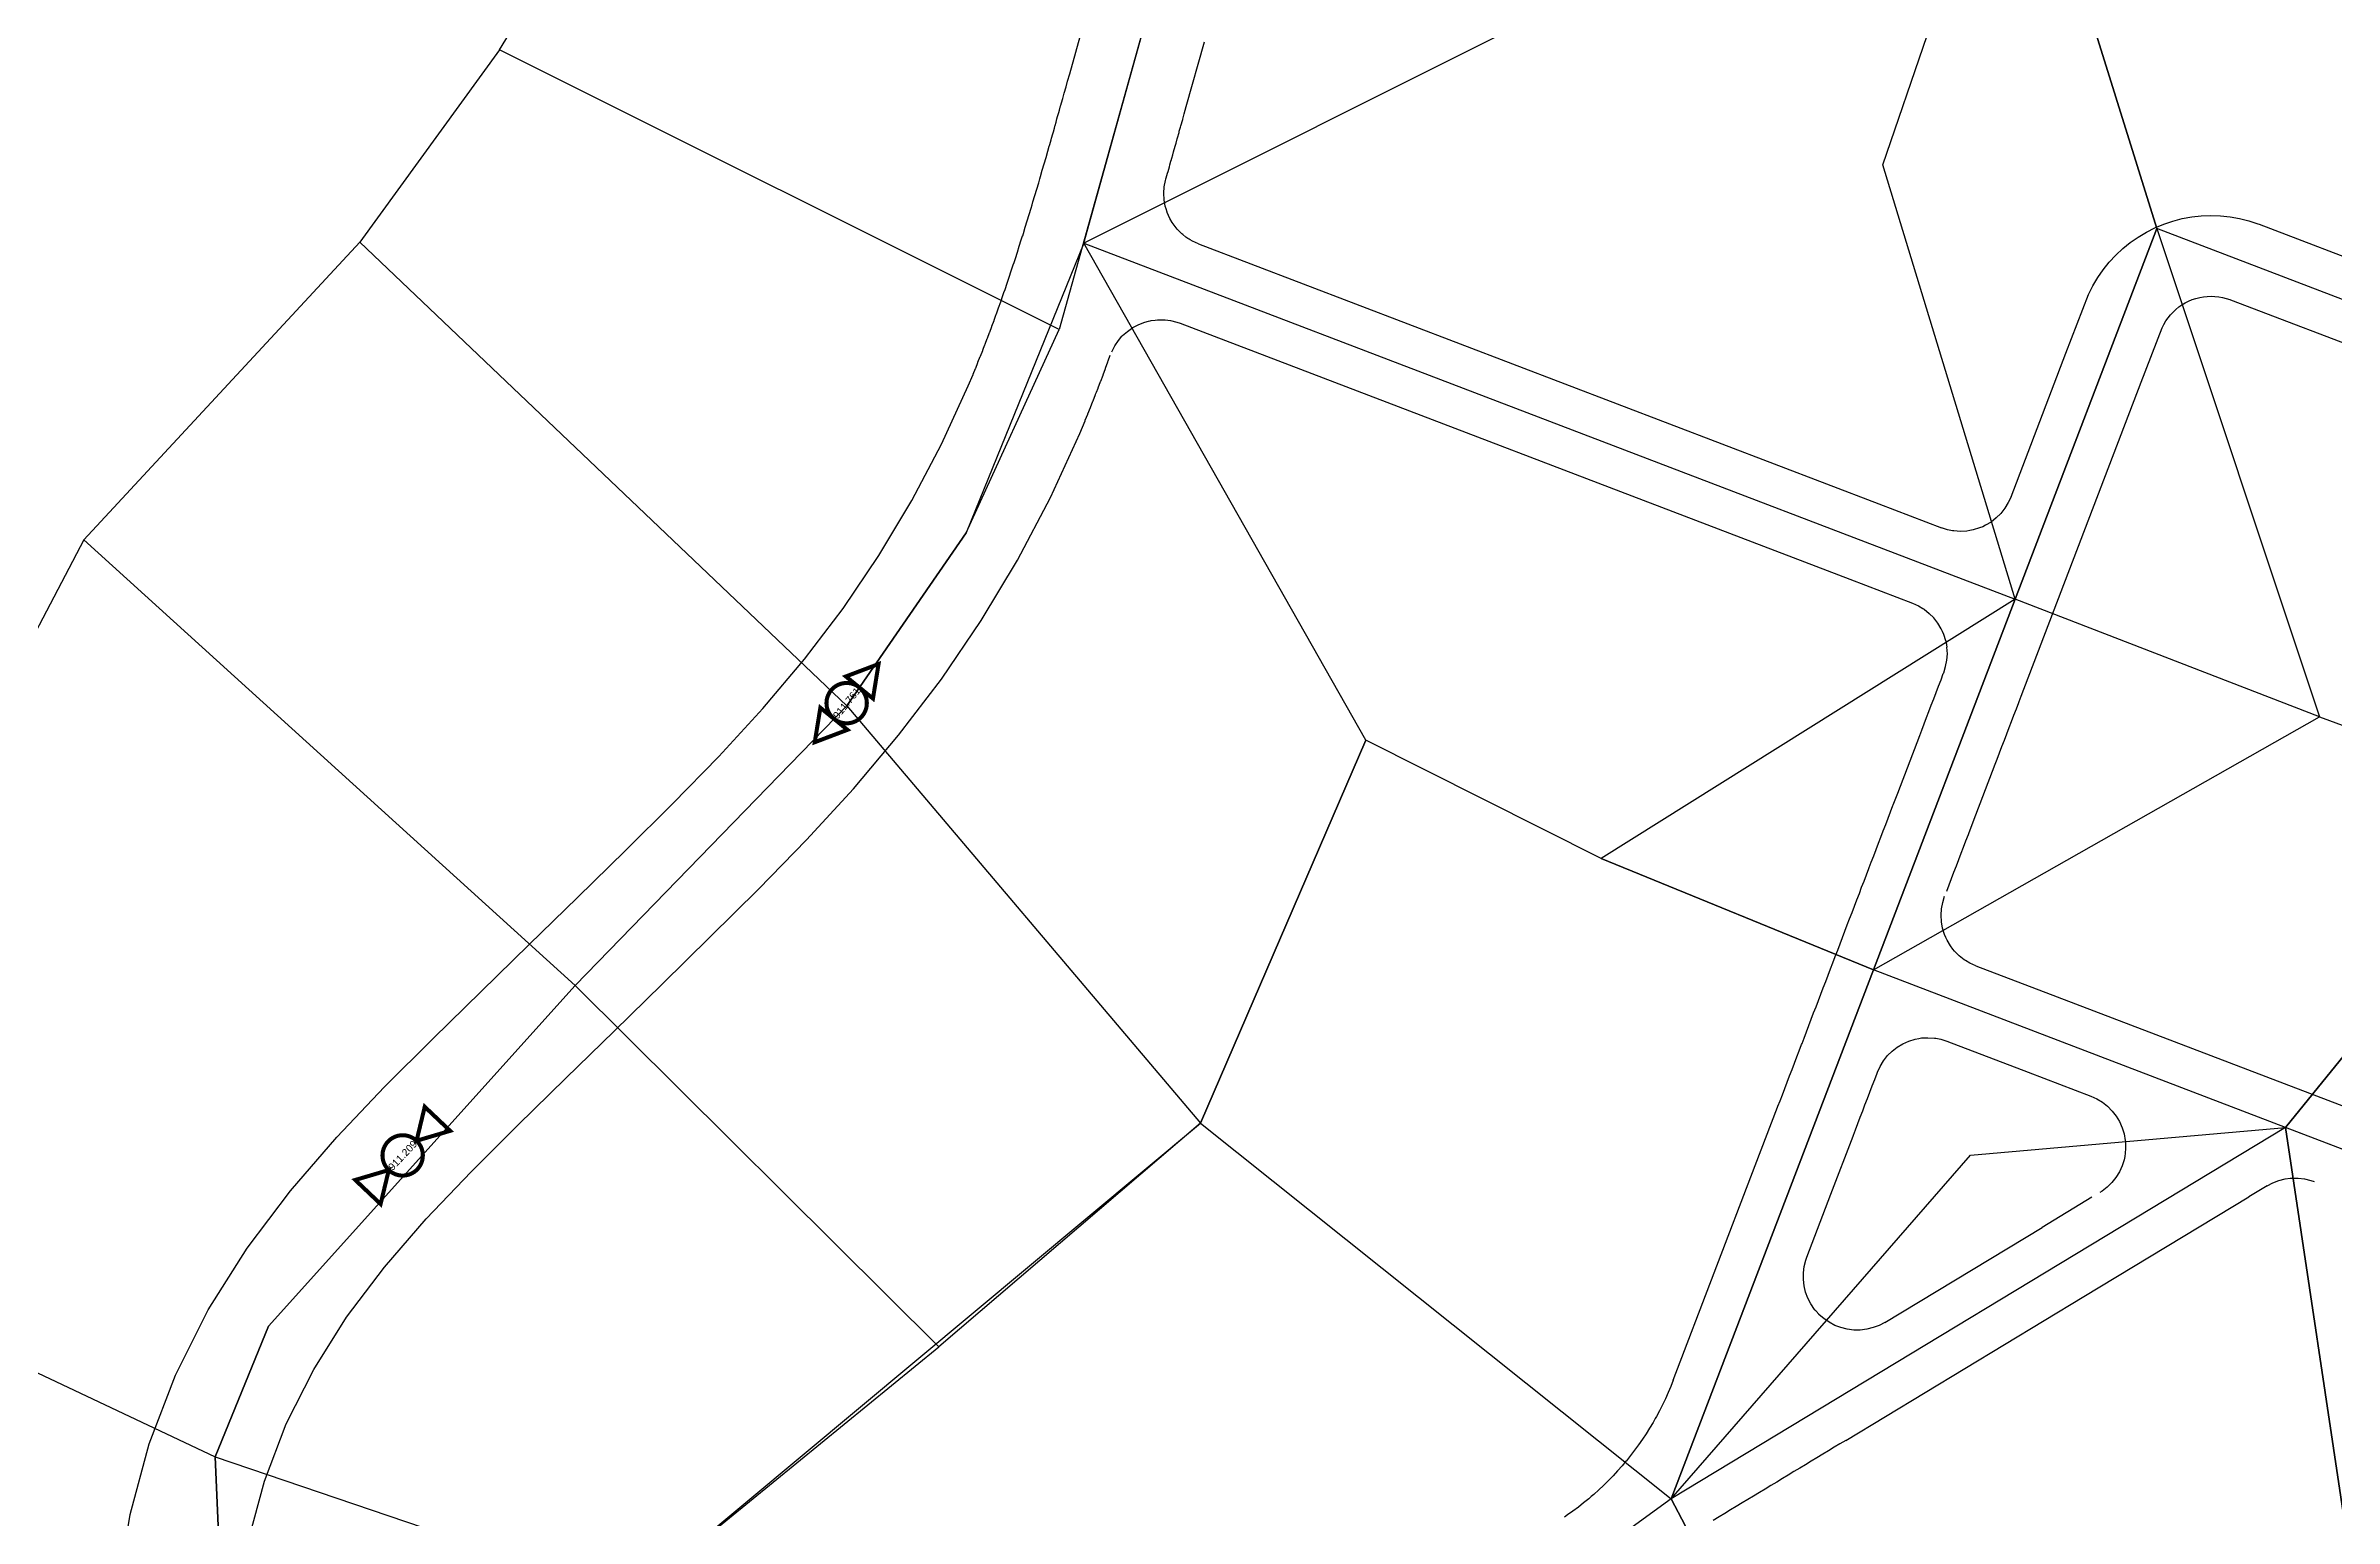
# Model space of a CAD drawing. Header units: metres. Extents: x 670141 to 672337, y 7191728 to 7192607.
# Drawn here: x 670386.5 to 670556.5, y 7191881.6 to 7191991.1 of the extents above; entities that cross this region are included whole.
import ezdxf
from ezdxf.enums import TextEntityAlignment as Align

# ---------------------------------------------------------------- set-up
doc = ezdxf.new("R2010")
doc.units = ezdxf.units.M
for name, color, linetype in [('D-AREA_CONTR', 150, 'Continuous'), ('G-ESTR_SARJETA', 136, 'Continuous'), ('pt_alto_baixo', 7, 'Continuous')]:
    doc.layers.add(name, color=color, linetype=linetype)
doc.styles.get("Standard").update_dxf_attribs({"font": 'arial.ttf'})

# ---------------------------------------------------------------- blocks, each defined once
blk = doc.blocks.new('20100813-SARJETAS')
at = {"layer": 'G-ESTR_SARJETA', "linetype": 'ByBlock'}
for p, q in [((670462.56, 7191988.99, 910.53), (670463.91, 7191993.81, 910.48)), ((670471.22, 7191986.56, 910.53), (670472.57, 7191991.37, 910.48)), ((670462.15, 7191987.55, 910.55), (670462.29, 7191988.02, 910.54)), ((670462.29, 7191988.02, 910.54), (670462.4, 7191988.44, 910.54)), ((670462.4, 7191988.44, 910.54), (670462.56, 7191988.99, 910.53)), ((670461.75, 7191986.11, 910.58), (670461.79, 7191986.27, 910.57)), ((670461.79, 7191986.27, 910.57), (670461.88, 7191986.59, 910.57)), ((670461.88, 7191986.59, 910.57), (670461.9, 7191986.66, 910.57)), ((670461.9, 7191986.66, 910.57), (670462.02, 7191987.07, 910.56)), ((670462.02, 7191987.07, 910.56), (670462.04, 7191987.15, 910.56)), ((670462.04, 7191987.15, 910.56), (670462.12, 7191987.44, 910.55)), ((670462.12, 7191987.44, 910.55), (670462.15, 7191987.55, 910.55)), ((670471.07, 7191986.01, 910.54), (670471.22, 7191986.56, 910.53)), ((670461.3, 7191984.52, 910.6), (670461.34, 7191984.67, 910.6)), ((670461.34, 7191984.67, 910.6), (670461.42, 7191984.94, 910.6)), ((670461.42, 7191984.94, 910.6), (670461.46, 7191985.07, 910.59)), ((670461.46, 7191985.08, 910.59), (670461.48, 7191985.15, 910.59)), ((670461.46, 7191985.07, 910.59), (670461.46, 7191985.08, 910.59)), ((670461.48, 7191985.15, 910.59), (670461.55, 7191985.39, 910.59)), ((670461.55, 7191985.39, 910.59), (670461.61, 7191985.63, 910.58)), ((670461.61, 7191985.63, 910.58), (670461.66, 7191985.8, 910.58)), ((670461.66, 7191985.8, 910.58), (670461.75, 7191986.11, 910.58)), ((670470.57, 7191984.22, 910.57), (670470.68, 7191984.63, 910.56)), ((670470.68, 7191984.63, 910.56), (670470.7, 7191984.71, 910.56)), ((670470.7, 7191984.71, 910.56), (670470.79, 7191985.01, 910.55)), ((670470.79, 7191985.01, 910.55), (670470.82, 7191985.11, 910.55)), ((670470.82, 7191985.11, 910.55), (670470.95, 7191985.59, 910.54)), ((670470.95, 7191985.6, 910.54), (670471.07, 7191986.01, 910.54)), ((670470.95, 7191985.59, 910.54), (670470.95, 7191985.6, 910.54)), ((670460.8, 7191982.77, 910.64), (670460.93, 7191983.24, 910.63)), ((670460.93, 7191983.24, 910.63), (670461.04, 7191983.61, 910.62)), ((670461.04, 7191983.61, 910.62), (670461.05, 7191983.65, 910.62)), ((670461.05, 7191983.65, 910.62), (670461.07, 7191983.72, 910.62)), ((670461.07, 7191983.72, 910.62), (670461.17, 7191984.07, 910.61)), ((670461.17, 7191984.07, 910.61), (670461.21, 7191984.19, 910.61)), ((670461.21, 7191984.19, 910.61), (670461.3, 7191984.52, 910.6)), ((670470.14, 7191982.7, 910.59), (670470.21, 7191982.95, 910.59)), ((670470.21, 7191982.95, 910.59), (670470.27, 7191983.18, 910.58)), ((670470.27, 7191983.18, 910.58), (670470.32, 7191983.36, 910.58)), ((670470.32, 7191983.36, 910.58), (670470.41, 7191983.67, 910.58)), ((670470.41, 7191983.67, 910.58), (670470.46, 7191983.83, 910.57)), ((670470.46, 7191983.83, 910.57), (670470.55, 7191984.15, 910.57)), ((670470.55, 7191984.15, 910.57), (670470.57, 7191984.22, 910.57)), ((670460.25, 7191980.87, 910.68), (670460.34, 7191981.18, 910.68)), ((670460.34, 7191981.18, 910.68), (670460.38, 7191981.34, 910.67)), ((670460.34, 7191981.18, 910.68), (670460.34, 7191981.18, 910.68)), ((670460.38, 7191981.34, 910.67), (670460.52, 7191981.82, 910.66)), ((670460.52, 7191981.82, 910.66), (670460.66, 7191982.29, 910.65)), ((670460.66, 7191982.29, 910.65), (670460.8, 7191982.77, 910.64)), ((670469.67, 7191981.06, 910.62), (670469.69, 7191981.14, 910.62)), ((670469.7, 7191981.18, 910.62), (670469.72, 7191981.25, 910.62)), ((670469.72, 7191981.25, 910.62), (670469.83, 7191981.6, 910.61)), ((670469.83, 7191981.6, 910.61), (670469.86, 7191981.73, 910.61)), ((670469.86, 7191981.73, 910.61), (670469.96, 7191982.06, 910.6)), ((670469.96, 7191982.06, 910.6), (670470, 7191982.22, 910.6)), ((670470, 7191982.22, 910.6), (670470.08, 7191982.48, 910.6)), ((670470.08, 7191982.48, 910.6), (670470.12, 7191982.62, 910.59)), ((670470.12, 7191982.63, 910.59), (670470.14, 7191982.7, 910.59)), ((670470.12, 7191982.62, 910.59), (670470.12, 7191982.63, 910.59)), ((670459.76, 7191979.25, 910.72), (670459.82, 7191979.46, 910.72)), ((670459.82, 7191979.46, 910.72), (670459.97, 7191979.93, 910.71)), ((670459.97, 7191979.93, 910.71), (670460.11, 7191980.4, 910.7)), ((670460.11, 7191980.4, 910.7), (670460.25, 7191980.87, 910.68)), ((670469.55, 7191980.1, 910.61), (670469.58, 7191980.58, 910.61)), ((670469.58, 7191979.62, 910.6), (670469.55, 7191980.1, 910.61)), ((670469.58, 7191980.58, 910.61), (670469.67, 7191981.06, 910.62)), ((670469.66, 7191979.14, 910.6), (670469.58, 7191979.62, 910.6)), ((670459.25, 7191977.58, 910.77), (670459.4, 7191978.05, 910.76)), ((670459.4, 7191978.05, 910.76), (670459.54, 7191978.52, 910.74)), ((670459.54, 7191978.52, 910.74), (670459.68, 7191978.99, 910.73)), ((670459.68, 7191978.99, 910.73), (670459.76, 7191979.25, 910.72)), ((670469.72, 7191978.94, 910.6), (670469.66, 7191979.14, 910.6)), ((670469.8, 7191978.69, 910.59), (670469.72, 7191978.94, 910.6)), ((670469.8, 7191978.68, 910.59), (670469.8, 7191978.69, 910.59)), ((670470, 7191978.23, 910.59), (670469.8, 7191978.68, 910.59)), ((670470.18, 7191977.92, 910.58), (670470, 7191978.23, 910.59)), ((670470.25, 7191977.82, 910.58), (670470.18, 7191977.92, 910.58)), ((670470.55, 7191977.44, 910.58), (670470.25, 7191977.82, 910.58)), ((670543.2, 7191977.54, 907.55), (670543.86, 7191977.81, 907.55)), ((670543.86, 7191977.81, 907.55), (670544.53, 7191978.04, 907.55)), ((670544.53, 7191978.04, 907.55), (670545.23, 7191978.22, 907.54)), ((670545.23, 7191978.22, 907.54), (670545.93, 7191978.35, 907.54)), ((670545.93, 7191978.35, 907.54), (670546.64, 7191978.43, 907.54)), ((670546.64, 7191978.43, 907.54), (670547.35, 7191978.45, 907.53)), ((670547.35, 7191978.45, 907.53), (670548.06, 7191978.43, 907.53)), ((670548.06, 7191978.43, 907.53), (670548.78, 7191978.36, 907.53)), ((670548.78, 7191978.36, 907.53), (670549.48, 7191978.23, 907.52)), ((670549.48, 7191978.23, 907.52), (670550.17, 7191978.06, 907.52)), ((670550.17, 7191978.06, 907.52), (670550.85, 7191977.83, 907.52)), ((670550.85, 7191977.83, 907.52), (670550.95, 7191977.8, 907.52)), ((670550.95, 7191977.8, 907.52), (670606.92, 7191956.4, 907.12)), ((670458.67, 7191975.72, 910.83), (670458.81, 7191976.18, 910.81)), ((670458.81, 7191976.18, 910.81), (670458.96, 7191976.65, 910.8)), ((670458.96, 7191976.65, 910.8), (670459.05, 7191976.95, 910.79)), ((670459.05, 7191976.95, 910.79), (670459.06, 7191976.95, 910.79)), ((670459.06, 7191976.95, 910.79), (670459.11, 7191977.11, 910.78)), ((670459.11, 7191977.11, 910.78), (670459.25, 7191977.58, 910.77)), ((670470.57, 7191977.41, 910.57), (670470.55, 7191977.44, 910.58)), ((670470.66, 7191977.31, 910.57), (670470.57, 7191977.41, 910.57)), ((670470.89, 7191977.09, 910.57), (670470.66, 7191977.31, 910.57)), ((670470.96, 7191977.03, 910.57), (670470.89, 7191977.09, 910.57)), ((670471.19, 7191976.85, 910.57), (670470.96, 7191977.03, 910.57)), ((670471.27, 7191976.79, 910.56), (670471.19, 7191976.85, 910.57)), ((670471.33, 7191976.75, 910.56), (670471.27, 7191976.79, 910.56)), ((670471.44, 7191976.68, 910.56), (670471.33, 7191976.75, 910.56)), ((670471.51, 7191976.64, 910.56), (670471.44, 7191976.68, 910.56)), ((670471.68, 7191976.54, 910.56), (670471.51, 7191976.64, 910.56)), ((670472.12, 7191976.34, 910.55), (670471.68, 7191976.54, 910.56)), ((670472.12, 7191976.34, 910.55), (670522.67, 7191957.02, 908.1)), ((670540.81, 7191975.99, 907.57), (670541.36, 7191976.44, 907.56)), ((670541.36, 7191976.44, 907.56), (670541.95, 7191976.85, 907.56)), ((670541.95, 7191976.85, 907.56), (670542.56, 7191977.22, 907.56)), ((670542.56, 7191977.22, 907.56), (670543.2, 7191977.54, 907.55)), ((670458.06, 7191973.87, 910.89), (670458.21, 7191974.33, 910.87)), ((670458.21, 7191974.33, 910.87), (670458.36, 7191974.79, 910.86)), ((670458.36, 7191974.79, 910.86), (670458.42, 7191974.95, 910.85)), ((670458.42, 7191974.95, 910.85), (670458.52, 7191975.26, 910.84)), ((670458.52, 7191975.26, 910.84), (670458.67, 7191975.72, 910.83)), ((670538.95, 7191973.84, 907.58), (670539.35, 7191974.42, 907.58)), ((670539.35, 7191974.42, 907.58), (670539.8, 7191974.98, 907.57)), ((670539.8, 7191974.98, 907.57), (670540.28, 7191975.51, 907.57)), ((670540.28, 7191975.51, 907.57), (670540.81, 7191975.99, 907.57)), ((670457.59, 7191972.5, 910.93), (670457.67, 7191972.73, 910.93)), ((670457.67, 7191972.73, 910.93), (670457.75, 7191972.96, 910.92)), ((670457.67, 7191972.73, 910.93), (670457.67, 7191972.73, 910.93)), ((670457.75, 7191972.96, 910.92), (670457.9, 7191973.41, 910.9)), ((670457.9, 7191973.41, 910.9), (670458.06, 7191973.87, 910.89)), ((670538.27, 7191972.58, 907.59), (670538.58, 7191973.22, 907.58)), ((670538.58, 7191973.22, 907.58), (670538.95, 7191973.84, 907.58)), ((670456.96, 7191970.74, 911), (670457.1, 7191971.11, 910.98)), ((670457.1, 7191971.11, 910.98), (670457.11, 7191971.13, 910.98)), ((670457.11, 7191971.13, 910.98), (670457.27, 7191971.59, 910.97)), ((670457.27, 7191971.59, 910.97), (670457.43, 7191972.04, 910.95)), ((670457.43, 7191972.04, 910.95), (670457.59, 7191972.5, 910.93)), ((670536.58, 7191968.22, 907.62), (670538.27, 7191972.58, 907.59)), ((670544.17, 7191970.84, 907.58), (670544.35, 7191971.07, 907.57)), ((670544.35, 7191971.07, 907.57), (670544.54, 7191971.27, 907.57)), ((670544.54, 7191971.27, 907.57), (670544.75, 7191971.47, 907.57)), ((670544.75, 7191971.47, 907.57), (670544.97, 7191971.65, 907.56)), ((670544.97, 7191971.65, 907.56), (670545.2, 7191971.81, 907.56)), ((670545.2, 7191971.81, 907.56), (670545.45, 7191971.96, 907.56)), ((670545.45, 7191971.96, 907.56), (670545.7, 7191972.09, 907.55)), ((670545.7, 7191972.09, 907.55), (670545.97, 7191972.2, 907.55)), ((670545.97, 7191972.2, 907.55), (670546.24, 7191972.29, 907.55)), ((670546.24, 7191972.29, 907.55), (670546.52, 7191972.36, 907.54)), ((670546.52, 7191972.36, 907.54), (670546.8, 7191972.41, 907.54)), ((670546.8, 7191972.41, 907.54), (670547.08, 7191972.44, 907.54)), ((670547.08, 7191972.44, 907.54), (670547.37, 7191972.45, 907.53)), ((670547.37, 7191972.45, 907.53), (670547.65, 7191972.44, 907.53)), ((670547.65, 7191972.44, 907.53), (670547.94, 7191972.41, 907.53)), ((670547.94, 7191972.41, 907.53), (670548.22, 7191972.36, 907.52)), ((670548.22, 7191972.36, 907.52), (670548.49, 7191972.29, 907.52)), ((670548.49, 7191972.29, 907.52), (670548.76, 7191972.21, 907.52)), ((670548.76, 7191972.21, 907.52), (670548.8, 7191972.19, 907.52)), ((670548.8, 7191972.19, 907.52), (670604.78, 7191950.79, 907.12)), ((670456.27, 7191968.88, 911.07), (670456.43, 7191969.31, 911.05)), ((670456.43, 7191969.31, 911.05), (670456.44, 7191969.33, 911.05)), ((670456.44, 7191969.33, 911.05), (670456.6, 7191969.75, 911.04)), ((670456.6, 7191969.75, 911.04), (670456.61, 7191969.78, 911.04)), ((670456.61, 7191969.78, 911.04), (670456.77, 7191970.21, 911.02)), ((670456.77, 7191970.21, 911.02), (670456.78, 7191970.23, 911.02)), ((670456.78, 7191970.23, 911.02), (670456.93, 7191970.65, 911)), ((670456.93, 7191970.65, 911), (670456.94, 7191970.68, 911)), ((670456.94, 7191970.68, 911), (670456.96, 7191970.74, 911)), ((670466.17, 7191969.16, 910.89), (670466.44, 7191969.47, 910.86)), ((670466.44, 7191969.47, 910.86), (670466.49, 7191969.52, 910.86)), ((670466.49, 7191969.52, 910.86), (670466.85, 7191969.84, 910.82)), ((670466.85, 7191969.84, 910.82), (670467.25, 7191970.12, 910.78)), ((670467.25, 7191970.12, 910.78), (670467.29, 7191970.15, 910.78)), ((670467.29, 7191970.15, 910.78), (670467.68, 7191970.35, 910.75)), ((670467.68, 7191970.35, 910.75), (670468.13, 7191970.52, 910.71)), ((670467.68, 7191970.35, 910.75), (670467.68, 7191970.35, 910.75)), ((670468.13, 7191970.52, 910.71), (670468.4, 7191970.59, 910.69)), ((670468.4, 7191970.59, 910.69), (670468.54, 7191970.62, 910.68)), ((670468.54, 7191970.62, 910.68), (670468.6, 7191970.64, 910.68)), ((670468.6, 7191970.64, 910.68), (670468.9, 7191970.68, 910.65)), ((670468.9, 7191970.68, 910.65), (670469.08, 7191970.7, 910.64)), ((670469.08, 7191970.7, 910.64), (670469.17, 7191970.7, 910.63)), ((670469.17, 7191970.7, 910.63), (670469.4, 7191970.7, 910.62)), ((670469.4, 7191970.7, 910.62), (670469.5, 7191970.7, 910.61)), ((670469.5, 7191970.7, 910.61), (670469.56, 7191970.7, 910.61)), ((670469.56, 7191970.7, 910.61), (670469.64, 7191970.69, 910.6)), ((670469.64, 7191970.69, 910.6), (670469.66, 7191970.69, 910.6)), ((670469.66, 7191970.69, 910.6), (670470.04, 7191970.64, 910.57)), ((670470.04, 7191970.64, 910.57), (670470.51, 7191970.52, 910.53)), ((670470.51, 7191970.52, 910.53), (670470.76, 7191970.44, 910.52)), ((670470.76, 7191970.44, 910.52), (670520.52, 7191951.42, 908.1)), ((670542.18, 7191966.07, 907.62), (670543.73, 7191970.11, 907.59)), ((670543.73, 7191970.11, 907.59), (670543.86, 7191970.36, 907.58)), ((670543.86, 7191970.36, 907.58), (670544, 7191970.61, 907.58)), ((670544, 7191970.61, 907.58), (670544.17, 7191970.84, 907.58)), ((670455.57, 7191967.1, 911.14), (670455.74, 7191967.52, 911.12)), ((670455.74, 7191967.54, 911.12), (670455.91, 7191967.96, 911.11)), ((670455.74, 7191967.52, 911.12), (670455.74, 7191967.54, 911.12)), ((670455.91, 7191967.96, 911.11), (670455.92, 7191967.99, 911.1)), ((670455.92, 7191967.99, 911.1), (670456.09, 7191968.41, 911.09)), ((670456.09, 7191968.41, 911.09), (670456.1, 7191968.43, 911.09)), ((670456.1, 7191968.43, 911.09), (670456.16, 7191968.58, 911.08)), ((670456.16, 7191968.59, 911.08), (670456.26, 7191968.85, 911.07)), ((670456.16, 7191968.58, 911.08), (670456.16, 7191968.59, 911.08)), ((670456.26, 7191968.85, 911.07), (670456.27, 7191968.88, 911.07)), ((670465.22, 7191967.11, 911.02), (670465.39, 7191967.57, 911)), ((670465.39, 7191967.57, 911), (670465.4, 7191967.6, 911)), ((670465.4, 7191967.6, 911), (670465.42, 7191967.66, 911)), ((670465.42, 7191967.66, 911), (670465.57, 7191968.06, 910.98)), ((670465.68, 7191968.33, 910.96), (670465.9, 7191968.76, 910.93)), ((670465.9, 7191968.76, 910.93), (670466.17, 7191969.16, 910.89)), ((670532.5, 7191957.55, 907.69), (670536.58, 7191968.22, 907.62)), ((670455.02, 7191965.78, 911.19), (670455.38, 7191966.64, 911.16)), ((670455.38, 7191966.66, 911.16), (670455.56, 7191967.08, 911.14)), ((670455.38, 7191966.64, 911.16), (670455.38, 7191966.66, 911.16)), ((670455.56, 7191967.08, 911.14), (670455.57, 7191967.1, 911.14)), ((670464.67, 7191965.65, 911.07), (670464.85, 7191966.11, 911.05)), ((670464.85, 7191966.11, 911.05), (670464.86, 7191966.14, 911.05)), ((670464.86, 7191966.14, 911.05), (670465.03, 7191966.59, 911.04)), ((670465.03, 7191966.59, 911.04), (670465.04, 7191966.62, 911.04)), ((670465.04, 7191966.62, 911.04), (670465.21, 7191967.09, 911.02)), ((670465.21, 7191967.09, 911.02), (670465.22, 7191967.11, 911.02)), ((670533.26, 7191942.72, 907.78), (670542.18, 7191966.07, 907.62)), ((670453.04, 7191961.46, 911.35), (670455.02, 7191965.78, 911.19)), ((670463.9, 7191963.71, 911.14), (670464.09, 7191964.17, 911.12)), ((670464.09, 7191964.17, 911.12), (670464.1, 7191964.19, 911.12)), ((670464.1, 7191964.19, 911.12), (670464.28, 7191964.65, 911.11)), ((670464.28, 7191964.65, 911.11), (670464.29, 7191964.68, 911.1)), ((670464.29, 7191964.68, 911.1), (670464.47, 7191965.14, 911.09)), ((670464.47, 7191965.14, 911.09), (670464.48, 7191965.16, 911.09)), ((670464.48, 7191965.16, 911.09), (670464.55, 7191965.33, 911.08)), ((670464.55, 7191965.33, 911.08), (670464.66, 7191965.62, 911.07)), ((670464.55, 7191965.33, 911.08), (670464.55, 7191965.33, 911.08)), ((670464.66, 7191965.62, 911.07), (670464.67, 7191965.65, 911.07)), ((670463.3, 7191962.26, 911.19), (670463.7, 7191963.2, 911.16)), ((670463.7, 7191963.23, 911.16), (670463.89, 7191963.68, 911.14)), ((670463.7, 7191963.2, 911.16), (670463.7, 7191963.23, 911.16)), ((670463.89, 7191963.68, 911.14), (670463.9, 7191963.71, 911.14)), ((670450.83, 7191957.26, 911.48), (670453.04, 7191961.46, 911.35)), ((670461.12, 7191957.49, 911.35), (670463.3, 7191962.26, 911.19)), ((670458.67, 7191952.84, 911.48), (670461.12, 7191957.49, 911.35)), ((670532.5, 7191957.55, 907.69), (670532.3, 7191957.11, 907.69)), ((670448.38, 7191953.18, 911.57), (670450.83, 7191957.26, 911.48)), ((670522.67, 7191957.02, 908.1), (670527.34, 7191955.24, 907.87)), ((670531.02, 7191955.67, 907.69), (670530.61, 7191955.43, 907.69)), ((670531.41, 7191955.97, 907.69), (670531.02, 7191955.67, 907.69)), ((670531.75, 7191956.31, 907.69), (670531.41, 7191955.97, 907.69)), ((670532.05, 7191956.69, 907.69), (670531.75, 7191956.31, 907.69)), ((670532.3, 7191957.11, 907.69), (670532.05, 7191956.69, 907.69)), ((670527.79, 7191955.1, 907.76), (670527.34, 7191955.24, 907.79)), ((670528.16, 7191955.02, 907.73), (670527.79, 7191955.1, 907.76)), ((670528.26, 7191955.01, 907.72), (670528.16, 7191955.02, 907.73)), ((670528.74, 7191954.97, 907.69), (670528.26, 7191955.01, 907.72)), ((670529.23, 7191955, 907.69), (670528.74, 7191954.97, 907.69)), ((670529.43, 7191955.03, 907.69), (670529.23, 7191955, 907.69)), ((670529.7, 7191955.09, 907.69), (670529.43, 7191955.03, 907.69)), ((670530.17, 7191955.23, 907.69), (670529.7, 7191955.09, 907.69)), ((670530.4, 7191955.32, 907.69), (670530.17, 7191955.23, 907.69)), ((670530.61, 7191955.43, 907.69), (670530.4, 7191955.32, 907.69)), ((670445.72, 7191949.25, 911.63), (670448.38, 7191953.18, 911.57)), ((670455.97, 7191948.34, 911.57), (670458.67, 7191952.84, 911.48)), ((670520.52, 7191951.42, 908.1), (670525.19, 7191949.63, 907.87)), ((670442.84, 7191945.47, 911.65), (670445.72, 7191949.25, 911.63)), ((670525.19, 7191949.63, 907.87), (670525.63, 7191949.43, 907.87)), ((670525.63, 7191949.43, 907.87), (670525.95, 7191949.25, 907.87)), ((670525.95, 7191949.25, 907.87), (670526.05, 7191949.18, 907.87)), ((670526.05, 7191949.18, 907.87), (670526.43, 7191948.88, 907.87)), ((670526.77, 7191948.54, 907.87), (670526.43, 7191948.88, 907.87)), ((670453.02, 7191944, 911.63), (670455.97, 7191948.34, 911.57)), ((670527.07, 7191948.16, 907.87), (670526.77, 7191948.54, 907.87)), ((670527.31, 7191947.74, 907.88), (670527.07, 7191948.16, 907.87)), ((670527.42, 7191947.53, 907.88), (670527.31, 7191947.74, 907.88)), ((670527.51, 7191947.3, 907.88), (670527.42, 7191947.53, 907.88)), ((670527.65, 7191946.84, 907.88), (670527.51, 7191947.3, 907.88)), ((670439.74, 7191941.81, 911.63), (670442.84, 7191945.47, 911.65)), ((670527.65, 7191946.84, 907.88), (670527.71, 7191946.57, 907.88)), ((670527.65, 7191946.84, 907.88), (670527.74, 7191946.36, 907.88)), ((670527.71, 7191946.57, 907.88), (670527.74, 7191946.36, 907.88)), ((670527.73, 7191945.39, 907.88), (670527.77, 7191945.88, 907.88)), ((670527.77, 7191945.88, 907.88), (670527.74, 7191946.36, 907.88)), ((670449.84, 7191939.83, 911.65), (670453.02, 7191944, 911.63)), ((670527.12, 7191943.46, 907.8), (670527.3, 7191943.93, 907.79)), ((670527.3, 7191943.93, 907.79), (670527.47, 7191944.4, 907.79)), ((670527.47, 7191944.4, 907.79), (670527.5, 7191944.47, 907.79)), ((670527.5, 7191944.47, 907.87), (670527.64, 7191944.92, 907.87)), ((670527.64, 7191944.92, 907.87), (670527.73, 7191945.39, 907.88)), ((670526.4, 7191941.59, 907.81), (670526.58, 7191942.06, 907.81)), ((670526.58, 7191942.06, 907.81), (670526.76, 7191942.53, 907.8)), ((670526.76, 7191942.53, 907.8), (670526.94, 7191943, 907.8)), ((670526.94, 7191943, 907.8), (670527.12, 7191943.46, 907.8)), ((670532.9, 7191941.79, 907.79), (670533.08, 7191942.25, 907.79)), ((670533.08, 7191942.25, 907.79), (670533.11, 7191942.33, 907.79)), ((670533.11, 7191942.33, 907.79), (670533.26, 7191942.72, 907.78)), ((670436.47, 7191938.24, 911.59), (670439.74, 7191941.81, 911.63)), ((670525.87, 7191940.19, 907.83), (670526.05, 7191940.66, 907.83)), ((670526.05, 7191940.66, 907.83), (670526.22, 7191941.13, 907.82)), ((670526.22, 7191941.13, 907.82), (670526.4, 7191941.59, 907.81)), ((670532.19, 7191939.92, 907.81), (670532.36, 7191940.39, 907.8)), ((670532.36, 7191940.39, 907.8), (670532.54, 7191940.85, 907.8)), ((670532.54, 7191940.85, 907.8), (670532.72, 7191941.32, 907.8)), ((670532.72, 7191941.32, 907.8), (670532.9, 7191941.79, 907.79)), ((670446.48, 7191935.85, 911.63), (670449.84, 7191939.83, 911.65)), ((670524.08, 7191935.52, 907.91), (670525.72, 7191939.8, 907.84)), ((670525.72, 7191939.8, 907.84), (670525.87, 7191940.19, 907.83)), ((670531.65, 7191938.52, 907.83), (670531.83, 7191938.99, 907.82)), ((670531.83, 7191938.99, 907.82), (670532.01, 7191939.45, 907.81)), ((670532.01, 7191939.45, 907.81), (670532.19, 7191939.92, 907.81)), ((670433.05, 7191934.73, 911.5), (670436.47, 7191938.24, 911.59)), ((670529.69, 7191933.38, 907.91), (670531.32, 7191937.66, 907.84)), ((670531.32, 7191937.66, 907.84), (670531.47, 7191938.05, 907.83)), ((670531.47, 7191938.05, 907.83), (670531.65, 7191938.52, 907.83)), ((670443, 7191932.05, 911.59), (670446.48, 7191935.85, 911.63)), ((670523.75, 7191934.66, 907.92), (670524.08, 7191935.52, 907.91)), ((670429.54, 7191931.25, 911.4), (670433.05, 7191934.73, 911.5)), ((670523.19, 7191933.19, 907.96), (670523.37, 7191933.65, 907.95)), ((670523.37, 7191933.65, 907.95), (670523.55, 7191934.12, 907.94)), ((670523.55, 7191934.12, 907.94), (670523.73, 7191934.59, 907.93)), ((670523.73, 7191934.59, 907.93), (670523.75, 7191934.66, 907.92)), ((670439.44, 7191928.39, 911.5), (670443, 7191932.05, 911.59)), ((670522.65, 7191931.79, 907.99), (670522.83, 7191932.25, 907.98)), ((670522.83, 7191932.25, 907.98), (670523.01, 7191932.72, 907.97)), ((670523.01, 7191932.72, 907.97), (670523.19, 7191933.19, 907.96)), ((670528.97, 7191931.51, 907.95), (670529.15, 7191931.98, 907.94)), ((670529.15, 7191931.98, 907.94), (670529.33, 7191932.45, 907.93)), ((670529.33, 7191932.45, 907.93), (670529.36, 7191932.52, 907.92)), ((670529.36, 7191932.52, 907.92), (670529.69, 7191933.38, 907.91)), ((670425.98, 7191927.76, 911.29), (670429.54, 7191931.25, 911.4)), ((670521.97, 7191929.99, 908.03), (670522.12, 7191930.39, 908.02)), ((670522.12, 7191930.39, 908.02), (670522.3, 7191930.85, 908.01)), ((670522.3, 7191930.85, 908.01), (670522.48, 7191931.32, 908)), ((670522.48, 7191931.32, 908), (670522.65, 7191931.79, 907.99)), ((670528.26, 7191929.64, 907.99), (670528.44, 7191930.11, 907.98)), ((670528.44, 7191930.11, 907.98), (670528.62, 7191930.58, 907.97)), ((670528.62, 7191930.58, 907.97), (670528.79, 7191931.05, 907.96)), ((670528.79, 7191931.05, 907.96), (670528.97, 7191931.51, 907.95)), ((670521.23, 7191928.05, 908.09), (670521.4, 7191928.52, 908.07)), ((670521.4, 7191928.52, 908.07), (670521.58, 7191928.98, 908.06)), ((670521.58, 7191928.98, 908.06), (670521.76, 7191929.45, 908.05)), ((670521.76, 7191929.45, 908.05), (670521.94, 7191929.92, 908.04)), ((670521.94, 7191929.92, 908.04), (670521.97, 7191929.99, 908.03)), ((670527.72, 7191928.24, 908.02), (670527.9, 7191928.71, 908.01)), ((670527.9, 7191928.71, 908.01), (670528.08, 7191929.18, 908)), ((670528.08, 7191929.18, 908), (670528.26, 7191929.64, 907.99)), ((670422.4, 7191924.26, 911.21), (670425.98, 7191927.76, 911.29)), ((670435.85, 7191924.83, 911.4), (670439.44, 7191928.39, 911.5)), ((670520.69, 7191926.65, 908.13), (670520.87, 7191927.12, 908.12)), ((670520.87, 7191927.12, 908.12), (670521.05, 7191927.58, 908.1)), ((670521.05, 7191927.58, 908.1), (670521.23, 7191928.05, 908.09)), ((670527.31, 7191926.44, 908.09), (670527.34, 7191926.92, 908.07)), ((670527.34, 7191926.92, 908.07), (670527.43, 7191927.4, 908.05)), ((670527.43, 7191927.4, 908.05), (670527.57, 7191927.85, 908.03)), ((670519.98, 7191924.78, 908.19), (670520.16, 7191925.25, 908.18)), ((670520.16, 7191925.25, 908.18), (670520.33, 7191925.72, 908.16)), ((670520.33, 7191925.72, 908.16), (670520.51, 7191926.18, 908.14)), ((670520.51, 7191926.18, 908.14), (670520.69, 7191926.65, 908.13)), ((670527.34, 7191925.96, 908.11), (670527.31, 7191926.44, 908.09)), ((670527.42, 7191925.48, 908.13), (670527.34, 7191925.96, 908.11)), ((670527.56, 7191925.02, 908.15), (670527.42, 7191925.48, 908.13)), ((670527.66, 7191924.79, 908.16), (670527.56, 7191925.02, 908.15)), ((670418.83, 7191920.77, 911.15), (670422.4, 7191924.26, 911.21)), ((670432.27, 7191921.33, 911.29), (670435.85, 7191924.83, 911.4)), ((670519.26, 7191922.91, 908.26), (670519.44, 7191923.38, 908.24)), ((670519.44, 7191923.38, 908.24), (670519.62, 7191923.85, 908.22)), ((670519.62, 7191923.85, 908.22), (670519.8, 7191924.31, 908.21)), ((670519.8, 7191924.31, 908.21), (670519.98, 7191924.78, 908.19)), ((670527.76, 7191924.58, 908.17), (670527.66, 7191924.79, 908.16)), ((670528.01, 7191924.16, 908.19), (670527.76, 7191924.58, 908.17)), ((670528.18, 7191923.93, 908.2), (670528.01, 7191924.16, 908.19)), ((670528.31, 7191923.78, 908.21), (670528.18, 7191923.93, 908.2)), ((670528.65, 7191923.43, 908.23), (670528.31, 7191923.78, 908.21)), ((670529.03, 7191923.14, 908.25), (670528.65, 7191923.43, 908.23)), ((670518.73, 7191921.51, 908.31), (670518.91, 7191921.98, 908.3)), ((670518.91, 7191921.98, 908.3), (670519.08, 7191922.45, 908.28)), ((670519.08, 7191922.45, 908.28), (670519.26, 7191922.91, 908.26)), ((670529.12, 7191923.07, 908.25), (670529.03, 7191923.14, 908.25)), ((670529.44, 7191922.88, 908.27), (670529.12, 7191923.07, 908.25)), ((670529.88, 7191922.68, 908.29), (670529.44, 7191922.88, 908.27)), ((670529.88, 7191922.68, 908.29), (670535.92, 7191920.38, 908.46)), ((670415.25, 7191917.27, 911.12), (670418.83, 7191920.77, 911.15)), ((670428.7, 7191917.83, 911.21), (670432.27, 7191921.33, 911.29)), ((670518.01, 7191919.64, 908.4), (670518.19, 7191920.11, 908.37)), ((670518.19, 7191920.11, 908.37), (670518.37, 7191920.58, 908.35)), ((670518.37, 7191920.58, 908.35), (670518.55, 7191921.04, 908.33)), ((670518.55, 7191921.04, 908.33), (670518.73, 7191921.51, 908.31)), ((670535.92, 7191920.38, 908.46), (670560.71, 7191910.9, 909.14)), ((670517.3, 7191917.78, 908.48), (670517.48, 7191918.24, 908.46)), ((670517.48, 7191918.24, 908.46), (670517.66, 7191918.71, 908.44)), ((670517.66, 7191918.71, 908.44), (670517.83, 7191919.18, 908.42)), ((670517.83, 7191919.18, 908.42), (670518.01, 7191919.64, 908.4)), ((670411.65, 7191913.68, 911.1), (670415.25, 7191917.27, 911.12)), ((670425.12, 7191914.33, 911.15), (670428.7, 7191917.83, 911.21)), ((670516.76, 7191916.37, 908.55), (670516.94, 7191916.84, 908.53)), ((670516.94, 7191916.84, 908.53), (670516.97, 7191916.91, 908.53)), ((670516.97, 7191916.91, 908.53), (670517.12, 7191917.31, 908.51)), ((670517.12, 7191917.31, 908.51), (670517.3, 7191917.78, 908.48)), ((670523.67, 7191916.35, 908.45), (670524.05, 7191916.64, 908.43)), ((670524.05, 7191916.64, 908.43), (670524.47, 7191916.89, 908.42)), ((670524.47, 7191916.89, 908.42), (670524.68, 7191916.99, 908.41)), ((670524.68, 7191916.99, 908.41), (670524.91, 7191917.09, 908.4)), ((670524.91, 7191917.09, 908.4), (670525.37, 7191917.23, 908.38)), ((670525.37, 7191917.23, 908.38), (670525.64, 7191917.29, 908.37)), ((670525.64, 7191917.29, 908.37), (670525.85, 7191917.32, 908.36)), ((670525.85, 7191917.32, 908.36), (670526.33, 7191917.34, 908.34)), ((670526.33, 7191917.34, 908.34), (670526.81, 7191917.31, 908.32)), ((670526.81, 7191917.31, 908.32), (670526.91, 7191917.3, 908.32)), ((670526.91, 7191917.3, 908.32), (670527.29, 7191917.22, 908.31)), ((670527.29, 7191917.22, 908.31), (670527.74, 7191917.08, 908.29)), ((670527.74, 7191917.08, 908.29), (670533.77, 7191914.77, 908.46)), ((670516.05, 7191914.51, 908.65), (670516.23, 7191914.97, 908.63)), ((670516.23, 7191914.97, 908.63), (670516.41, 7191915.44, 908.6)), ((670516.41, 7191915.44, 908.6), (670516.58, 7191915.91, 908.58)), ((670516.58, 7191915.91, 908.58), (670516.76, 7191916.37, 908.55)), ((670522.57, 7191914.77, 908.53), (670522.77, 7191915.21, 908.51)), ((670522.77, 7191915.21, 908.51), (670523.03, 7191915.63, 908.49)), ((670523.03, 7191915.63, 908.49), (670523.33, 7191916.01, 908.47)), ((670523.33, 7191916.01, 908.47), (670523.67, 7191916.35, 908.45)), ((670408.09, 7191909.94, 911.1), (670411.65, 7191913.68, 911.1)), ((670421.55, 7191910.84, 911.12), (670425.12, 7191914.33, 911.15)), ((670515.51, 7191913.1, 908.73), (670515.69, 7191913.57, 908.71)), ((670515.69, 7191913.57, 908.71), (670515.87, 7191914.04, 908.68)), ((670515.87, 7191914.04, 908.68), (670516.05, 7191914.51, 908.65)), ((670521.83, 7191912.83, 908.63), (670522.01, 7191913.3, 908.6)), ((670522.01, 7191913.3, 908.6), (670522.19, 7191913.76, 908.58)), ((670522.19, 7191913.76, 908.58), (670522.37, 7191914.23, 908.55)), ((670522.37, 7191914.23, 908.55), (670522.55, 7191914.7, 908.53)), ((670522.55, 7191914.7, 908.53), (670522.57, 7191914.77, 908.53)), ((670533.77, 7191914.77, 908.46), (670538.44, 7191912.99, 908.58)), ((670513.5, 7191907.85, 909.06), (670515.16, 7191912.17, 908.79)), ((670515.16, 7191912.17, 908.79), (670515.18, 7191912.24, 908.79)), ((670515.18, 7191912.24, 908.79), (670515.34, 7191912.64, 908.76)), ((670515.34, 7191912.64, 908.76), (670515.51, 7191913.1, 908.73)), ((670521.12, 7191910.96, 908.73), (670521.3, 7191911.43, 908.71)), ((670521.3, 7191911.43, 908.71), (670521.48, 7191911.9, 908.68)), ((670521.48, 7191911.9, 908.68), (670521.65, 7191912.36, 908.65)), ((670521.65, 7191912.36, 908.65), (670521.83, 7191912.83, 908.63)), ((670538.44, 7191912.99, 908.58), (670538.89, 7191912.79, 908.62)), ((670538.89, 7191912.79, 908.62), (670539.3, 7191912.54, 908.65)), ((670539.3, 7191912.54, 908.65), (670539.68, 7191912.24, 908.68)), ((670539.68, 7191912.24, 908.68), (670540.02, 7191911.89, 908.71)), ((670540.02, 7191911.89, 908.71), (670540.32, 7191911.51, 908.74)), ((670540.32, 7191911.51, 908.74), (670540.57, 7191911.1, 908.78)), ((670404.65, 7191905.96, 911.11), (670408.09, 7191909.94, 911.1)), ((670418.07, 7191907.37, 911.1), (670421.55, 7191910.84, 911.12)), ((670519.11, 7191905.7, 909.06), (670520.76, 7191910.03, 908.79)), ((670520.76, 7191910.03, 908.79), (670520.79, 7191910.1, 908.79)), ((670520.79, 7191910.1, 908.79), (670520.94, 7191910.5, 908.76)), ((670520.94, 7191910.5, 908.76), (670521.12, 7191910.96, 908.73)), ((670540.57, 7191911.1, 908.78), (670540.76, 7191910.65, 908.81)), ((670540.76, 7191910.65, 908.81), (670540.9, 7191910.19, 908.84)), ((670540.9, 7191910.19, 908.84), (670540.99, 7191909.71, 908.87)), ((670540.99, 7191909.71, 908.87), (670541, 7191909.61, 908.88)), ((670540.85, 7191908.12, 908.98), (670540.75, 7191907.81, 909)), ((670540.9, 7191908.27, 908.97), (670540.85, 7191908.12, 908.98)), ((670540.95, 7191908.51, 908.95), (670540.9, 7191908.27, 908.97)), ((670540.98, 7191908.75, 908.94), (670540.95, 7191908.51, 908.95)), ((670541.01, 7191909.11, 908.91), (670540.98, 7191908.75, 908.94)), ((670541, 7191909.61, 908.88), (670541.02, 7191909.23, 908.9)), ((670541.02, 7191909.23, 908.9), (670541.01, 7191909.11, 908.91)), ((670414.74, 7191903.87, 911.1), (670418.07, 7191907.37, 911.1)), ((670507.4, 7191891.88, 910.05), (670513.5, 7191907.85, 909.06)), ((670539.99, 7191906.58, 909.1), (670539.65, 7191906.24, 909.13)), ((670540.29, 7191906.96, 909.06), (670539.99, 7191906.58, 909.1)), ((670540.55, 7191907.37, 909.03), (670540.29, 7191906.96, 909.06)), ((670540.75, 7191907.81, 909), (670540.55, 7191907.37, 909.03)), ((670551.53, 7191906.34, 908.85), (670550.17, 7191905.52, 908.88)), ((670551.53, 7191906.34, 908.85), (670551.96, 7191906.56, 908.87)), ((670551.96, 7191906.56, 908.87), (670552.41, 7191906.73, 908.9)), ((670552.41, 7191906.73, 908.9), (670552.88, 7191906.85, 908.93)), ((670552.88, 7191906.85, 908.93), (670553.24, 7191906.9, 908.95)), ((670553.24, 7191906.9, 908.95), (670553.36, 7191906.91, 908.95)), ((670553.36, 7191906.91, 908.95), (670553.84, 7191906.91, 908.98)), ((670553.84, 7191906.91, 908.98), (670554.32, 7191906.85, 909)), ((670554.32, 7191906.85, 909), (670554.79, 7191906.73, 909.03)), ((670554.79, 7191906.73, 909.03), (670555.02, 7191906.65, 909.04)), ((670401.43, 7191901.71, 911.15), (670404.65, 7191905.96, 911.11)), ((670517.32, 7191901.03, 909.35), (670519.11, 7191905.7, 909.06)), ((670538.51, 7191905.48, 909.2), (670534.81, 7191903.24, 909.33)), ((670537.91, 7191898.11, 909.33), (670550.17, 7191905.52, 908.88)), ((670539.27, 7191905.94, 909.16), (670539.09, 7191905.83, 909.17)), ((670539.65, 7191906.24, 909.13), (670539.27, 7191905.94, 909.16)), ((670411.63, 7191900.28, 911.11), (670414.74, 7191903.87, 911.1)), ((670523.13, 7191896.18, 909.76), (670534.81, 7191903.24, 909.33)), ((670398.54, 7191897.12, 911.18), (670401.43, 7191901.71, 911.15)), ((670408.82, 7191896.56, 911.15), (670411.63, 7191900.28, 911.11)), ((670517.07, 7191899.86, 909.4), (670517.13, 7191900.34, 909.38)), ((670517.07, 7191899.38, 909.42), (670517.07, 7191899.86, 909.4)), ((670517.13, 7191900.34, 909.38), (670517.25, 7191900.81, 909.36)), ((670517.25, 7191900.81, 909.36), (670517.32, 7191901.03, 909.35)), ((670517.12, 7191898.9, 909.44), (670517.07, 7191899.38, 909.42)), ((670517.24, 7191898.43, 909.46), (670517.12, 7191898.9, 909.44)), ((670517.41, 7191897.98, 909.48), (670517.24, 7191898.43, 909.46)), ((670517.63, 7191897.55, 909.5), (670517.41, 7191897.98, 909.48)), ((670520.22, 7191887.41, 909.98), (670537.91, 7191898.11, 909.33)), ((670396.1, 7191892.25, 911.22), (670398.54, 7191897.12, 911.18)), ((670406.38, 7191892.69, 911.18), (670408.82, 7191896.56, 911.15)), ((670517.9, 7191897.15, 909.52), (670517.63, 7191897.55, 909.5)), ((670517.96, 7191897.08, 909.52), (670517.9, 7191897.15, 909.52)), ((670517.96, 7191897.07, 909.52), (670517.96, 7191897.08, 909.52)), ((670518.01, 7191897.01, 909.53), (670517.96, 7191897.07, 909.52)), ((670518.22, 7191896.78, 909.54), (670518.01, 7191897.01, 909.53)), ((670518.23, 7191896.77, 909.54), (670518.22, 7191896.78, 909.54)), ((670518.49, 7191896.54, 909.55), (670518.23, 7191896.77, 909.54)), ((670518.58, 7191896.46, 909.56), (670518.49, 7191896.54, 909.55)), ((670518.98, 7191896.19, 909.58), (670518.58, 7191896.46, 909.56)), ((670519.41, 7191895.96, 909.6), (670518.98, 7191896.19, 909.58)), ((670523.13, 7191896.18, 909.76), (670522.7, 7191895.96, 909.74)), ((670519.86, 7191895.79, 909.62), (670519.41, 7191895.96, 909.6)), ((670520.33, 7191895.67, 909.64), (670519.86, 7191895.79, 909.62)), ((670520.81, 7191895.61, 909.66), (670520.33, 7191895.67, 909.64)), ((670521.3, 7191895.61, 909.68), (670520.81, 7191895.61, 909.66)), ((670521.78, 7191895.67, 909.7), (670521.3, 7191895.61, 909.68)), ((670522.25, 7191895.79, 909.72), (670521.78, 7191895.67, 909.7)), ((670522.7, 7191895.96, 909.74), (670522.25, 7191895.79, 909.72)), ((670394.16, 7191887.16, 911.26), (670396.1, 7191892.25, 911.22)), ((670404.34, 7191888.63, 911.22), (670406.38, 7191892.69, 911.18)), ((670507.22, 7191891.42, 910.08), (670507.03, 7191890.96, 910.11)), ((670507.4, 7191891.88, 910.05), (670507.22, 7191891.42, 910.08)), ((670506.38, 7191889.62, 910.19), (670506.15, 7191889.18, 910.22)), ((670506.61, 7191890.06, 910.16), (670506.38, 7191889.62, 910.19)), ((670506.82, 7191890.51, 910.13), (670506.61, 7191890.06, 910.16)), ((670507.03, 7191890.96, 910.11), (670506.82, 7191890.51, 910.13)), ((670402.72, 7191884.38, 911.26), (670404.34, 7191888.63, 911.22)), ((670505.38, 7191887.9, 910.3), (670505.11, 7191887.49, 910.33)), ((670505.65, 7191888.32, 910.27), (670505.38, 7191887.9, 910.3)), ((670505.9, 7191888.75, 910.25), (670505.65, 7191888.32, 910.27)), ((670506.07, 7191889.04, 910.23), (670505.9, 7191888.75, 910.25)), ((670506.15, 7191889.18, 910.22), (670506.07, 7191889.04, 910.23)), ((670392.74, 7191881.9, 911.3), (670394.16, 7191887.16, 911.26)), ((670504.23, 7191886.28, 910.41), (670503.92, 7191885.89, 910.44)), ((670504.53, 7191886.68, 910.39), (670504.23, 7191886.28, 910.41)), ((670504.83, 7191887.08, 910.36), (670504.53, 7191886.68, 910.39)), ((670505.11, 7191887.49, 910.33), (670504.83, 7191887.08, 910.36)), ((670518.08, 7191886.12, 910.06), (670517.65, 7191885.86, 910.08)), ((670518.51, 7191886.38, 910.04), (670518.08, 7191886.12, 910.06)), ((670518.94, 7191886.64, 910.03), (670518.51, 7191886.38, 910.04)), ((670519.37, 7191886.9, 910.01), (670518.94, 7191886.64, 910.03)), ((670519.79, 7191887.15, 909.99), (670519.37, 7191886.9, 910.01)), ((670520.22, 7191887.41, 909.98), (670519.79, 7191887.15, 909.99)), ((670401.54, 7191879.99, 911.3), (670402.72, 7191884.38, 911.26)), ((670502.59, 7191884.42, 910.55), (670502.23, 7191884.07, 910.58)), ((670502.93, 7191884.78, 910.53), (670502.59, 7191884.42, 910.55)), ((670503.27, 7191885.14, 910.5), (670502.93, 7191884.78, 910.53)), ((670503.6, 7191885.51, 910.47), (670503.27, 7191885.14, 910.5)), ((670503.89, 7191885.86, 910.45), (670503.6, 7191885.51, 910.47)), ((670503.92, 7191885.89, 910.44), (670503.89, 7191885.86, 910.45)), ((670515.09, 7191884.31, 910.18), (670514.66, 7191884.05, 910.2)), ((670515.51, 7191884.57, 910.16), (670515.09, 7191884.31, 910.18)), ((670515.94, 7191884.83, 910.14), (670515.51, 7191884.57, 910.16)), ((670516.37, 7191885.09, 910.13), (670515.94, 7191884.83, 910.14)), ((670516.8, 7191885.34, 910.11), (670516.37, 7191885.09, 910.13)), ((670517.23, 7191885.6, 910.09), (670516.8, 7191885.34, 910.11)), ((670517.65, 7191885.86, 910.08), (670517.23, 7191885.6, 910.09)), ((670500.74, 7191882.76, 910.69), (670500.35, 7191882.45, 910.72)), ((670501.12, 7191883.07, 910.67), (670500.74, 7191882.76, 910.69)), ((670501.3, 7191883.23, 910.65), (670501.12, 7191883.07, 910.67)), ((670501.5, 7191883.4, 910.64), (670501.3, 7191883.23, 910.65)), ((670501.87, 7191883.73, 910.61), (670501.5, 7191883.4, 910.64)), ((670502.23, 7191884.07, 910.58), (670501.87, 7191883.73, 910.61)), ((670512.09, 7191882.5, 910.31), (670511.66, 7191882.24, 910.33)), ((670512.52, 7191882.76, 910.29), (670512.09, 7191882.5, 910.31)), ((670512.95, 7191883.02, 910.27), (670512.52, 7191882.76, 910.29)), ((670513.37, 7191883.27, 910.25), (670512.95, 7191883.02, 910.27)), ((670513.8, 7191883.53, 910.24), (670513.37, 7191883.27, 910.25)), ((670514.23, 7191883.79, 910.22), (670513.8, 7191883.53, 910.24)), ((670514.66, 7191884.05, 910.2), (670514.23, 7191883.79, 910.22)), ((670391.85, 7191876.53, 911.34), (670392.74, 7191881.9, 911.3)), ((670499.54, 7191881.87, 910.78), (670499.31, 7191881.71, 910.79)), ((670499.95, 7191882.16, 910.75), (670499.54, 7191881.87, 910.78)), ((670500.35, 7191882.45, 910.72), (670499.95, 7191882.16, 910.75)), ((670510.81, 7191881.72, 910.37), (670510.38, 7191881.46, 910.39)), ((670511.24, 7191881.98, 910.35), (670510.81, 7191881.72, 910.37)), ((670511.66, 7191882.24, 910.33), (670511.24, 7191881.98, 910.35))]:
    blk.add_line(p, q, dxfattribs=at)
blk = doc.blocks.new('alin_perf_baixo')
at = {"const_width": 1}
blk.add_lwpolyline([(-12.5, 4.33013), (-12.5, -4.33013), (-5, 0, -1), (5, 0), (12.5, 4.33013), (12.5, -4.33013), (5, 0, -1), (-5, 0)], format="xyb", close=True, dxfattribs=at)
blk.add_attdef('COTA', text='', height=1.8).set_placement((0, 0), align=Align.MIDDLE_CENTER)
blk = doc.blocks.new('alin_perf_alto')
at = {"const_width": 1}
blk.add_lwpolyline([(-12.5, 0), (-5, 4.33013), (-5, 0, 1), (5, 0), (5, 4.33013), (12.5, 0), (5, -4.33013), (5, 0, 1), (-5, 0), (-5, -4.33013)], format="xyb", close=True, dxfattribs=at)
blk.add_attdef('COTA', text='', height=1.8).set_placement((0, 0), align=Align.MIDDLE_CENTER)

msp = doc.modelspace()

# ---------------------------------------------------------------- linework, layer by layer
at = {"layer": 'D-AREA_CONTR'}
for points in [[(670420.182, 7191990.761), (670427.163, 7192002.199), (670444.147, 7192040.379), (670477.119, 7192024.985), (670461.763, 7191969.979)], [(670463.595, 7191976.39), (670477.119, 7192024.985), (670532.863, 7192011.067)], [(670463.595, 7191976.39), (670532.803, 7191949.936), (670522.974, 7191982.225), (670532.863, 7192011.067)], [(670532.803, 7191949.936), (670522.974, 7191982.225), (670532.863, 7192011.067), (670543.348, 7191977.481)], [(670532.863, 7192011.067), (670590.023, 7191990.261), (670581.867, 7191962.736), (670543.348, 7191977.481)], [(670409.809, 7191976.478), (670446.002, 7191942.004), (670454.863, 7191954.876), (670461.763, 7191969.979), (670420.182, 7191990.761)], [(670389.285, 7191954.355), (670409.809, 7191976.478), (670446.002, 7191942.004), (670425.81, 7191921.209)], [(670472.283, 7191910.988), (670484.562, 7191939.461), (670463.595, 7191976.39), (670454.863, 7191954.876), (670446.002, 7191942.004)], [(670463.595, 7191976.39), (670532.803, 7191949.936), (670502.052, 7191930.663), (670484.562, 7191939.461)], [(670532.803, 7191949.936), (670543.348, 7191977.481), (670555.418, 7191941.19)], [(670543.348, 7191977.481), (670555.418, 7191941.19), (670572.571, 7191934.903), (670581.867, 7191962.736)], [(670399.049, 7191886.201), (670403.024, 7191895.908), (670425.81, 7191921.209), (670389.285, 7191954.355), (670362.622, 7191903.406)], [(670532.803, 7191949.936), (670502.052, 7191930.663), (670522.271, 7191922.381)], [(670522.271, 7191922.381), (670555.418, 7191941.19), (670532.803, 7191949.936)], [(670425.81, 7191921.209), (670446.002, 7191942.004), (670472.283, 7191910.988), (670452.831, 7191894.353)], [(670552.901, 7191910.673), (670522.271, 7191922.381), (670555.418, 7191941.19), (670572.571, 7191934.903), (670552.901, 7191910.673)], [(670522.271, 7191922.381), (670502.052, 7191930.663), (670484.562, 7191939.461), (670472.283, 7191910.988), (670507.248, 7191883.077)], [(670572.467, 7191934.776), (670599.167, 7191924.72), (670586.683, 7191897.761), (670552.901, 7191910.673)], [(670522.271, 7191922.381), (670507.248, 7191883.077), (670529.48, 7191908.62), (670552.901, 7191910.673)], [(670429.974, 7191875.683), (670452.831, 7191894.353), (670425.81, 7191921.209), (670403.024, 7191895.908), (670399.049, 7191886.201)], [(670467.026, 7191853.845), (670462.21, 7191846.614), (670427.662, 7191839.759), (670429.974, 7191875.683), (670472.283, 7191910.988), (670507.248, 7191883.077)], [(670507.248, 7191883.077), (670520.982, 7191856.908), (670557.619, 7191879.054), (670552.901, 7191910.673)], [(670507.248, 7191883.077), (670529.48, 7191908.62), (670552.901, 7191910.673)], [(670552.901, 7191910.673), (670557.619, 7191879.054), (670622.772, 7191883.966)], [(670400.615, 7191850.211), (670351.242, 7191858.104), (670362.622, 7191903.406), (670399.049, 7191886.201)], [(670427.662, 7191839.759), (670400.615, 7191850.211), (670399.049, 7191886.201), (670429.974, 7191875.683)], [(670520.982, 7191856.908), (670507.248, 7191883.077), (670467.026, 7191853.845), (670462.21, 7191846.614), (670506.271, 7191848.016)]]:
    msp.add_lwpolyline(points, close=True, dxfattribs=at)

# ---------------------------------------------------------------- block references
msp.add_blockref('20100813-SARJETAS', (0, 0), dxfattribs=at)
at = {"layer": 'pt_alto_baixo'}
for name, p, xscale, yscale, zscale, rotation, values in [('alin_perf_alto', (670445.981, 7191942.207), 0.2999999999999999, 0.2999999999999999, 0.2999999999999999, 50.80218027938089, {'COTA': '911.761'}), ('alin_perf_baixo', (670412.989, 7191908.592), 0.3, 0.3, 0.3, 46.48527948804493, {'COTA': '911.209'})]:
    msp.add_blockref(name, p, dxfattribs=dict(at, xscale=xscale, yscale=yscale, zscale=zscale, rotation=rotation)).add_auto_attribs(values)

doc.saveas('drawing.dxf')
